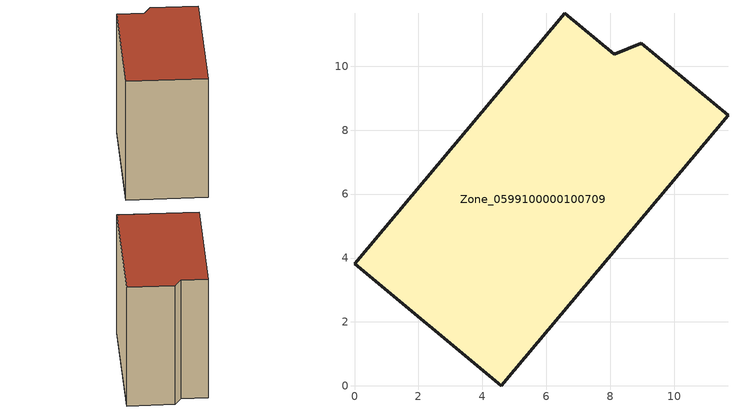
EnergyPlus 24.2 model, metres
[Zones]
Zone_0599100000100709
 floor ground (C_G): 4.6,0 0,3.82 6.58,11.66 8.12,10.38 8.97,10.72 11.68,8.47 z0
 wall outside (C_F): 8.97,10.72 8.12,10.38 6.58,11.66 0,3.82 4.6,0 11.68,8.47 8.97,10.72 z0:9.71
 roof outside (C_R): 4.6,0 11.68,8.47 8.97,10.72 8.12,10.38 6.58,11.66 0,3.82 z9.71
[BUILDING]
Pand.0599100000100709: North Axis=0; Terrain=City; Loads Convergence Tolerance Value=0.04; Temperature Convergence Tolerance Value=0.4; Solar Distribution=FullExterior; Maximum Number of Warmup Days=25; Minimum Number of Warmup Days=1
[Site:Location]
Rotterdam.The.Hague.AP_ZH_NLD Design_Conditions: Latitude=51.96; Longitude=4.45; Time Zone=1; Elevation=-4.5
[SITE:GROUNDTEMPERATURE:BUILDINGSURFACE]
18, 18, 18, 18, 18, 18, 18, 18, 18, 18, 18, 18
[MATERIAL] Thermal Absorptance=0.9; Solar Absorptance=0.7; Visible Absorptance=0.7
Name | Roughness | Thickness | Conductivity | Density | Specific Heat
G.TI.1946 | MediumSmooth | 0.15 | 1 | 540 | 1210
F.TI.1946 | Rough | 0.3 | 0.857143 | 1920 | 840
R.TI.1946 | MediumRough | 0.2 | 0.1 | 1500 | 1000
[CONSTRUCTION]
C_G: G.TI.1946
C_F: F.TI.1946
C_R: R.TI.1946
[ZONE]
Zone_0599100000100709: Type=1; Multiplier=1; Ceiling Height=Autocalculate; Volume=Autocalculate; Floor Area=autocalculate; Part of Total Floor Area=Yes
[ZONEINFILTRATION:DESIGNFLOWRATE]
Infil_Zone_0599100000100709: Zone or ZoneList or Space or SpaceList=Zone_0599100000100709; Schedule=AlwaysOn; Design Flow Rate Calculation Method=Flow/Area; Flow Rate per Floor Area=0.003; Constant Term Coefficient=1; Temperature Term Coefficient=0; Velocity Term Coefficient=0; Velocity Squared Term Coefficient=0
[HVACTEMPLATE:ZONE:IDEALLOADSAIRSYSTEM]
Zone_0599100000100709: Maximum Heating Supply Air Temperature=50; Minimum Cooling Supply Air Temperature=13; Maximum Heating Supply Air Humidity Ratio=0.0156; Minimum Cooling Supply Air Humidity Ratio=0.0077; Heating Limit=NoLimit; Cooling Limit=NoLimit; Dehumidification Control Type=ConstantSensibleHeatRatio; Cooling Sensible Heat Ratio=0.7; Dehumidification Setpoint=60; Humidification Control Type=None; Humidification Setpoint=30; Outdoor Air Method=None; Outdoor Air Flow Rate per Person=0.00944; Outdoor Air Flow Rate per Zone Floor Area=0; Outdoor Air Flow Rate per Zone=0; Demand Controlled Ventilation Type=None; Outdoor Air Economizer Type=NoEconomizer; Heat Recovery Type=None; Sensible Heat Recovery Effectiveness=0.7; Latent Heat Recovery Effectiveness=0.65
[ZONECONTROL:THERMOSTAT]
ThermostatControl_Zone_0599100000100709: Zone or ZoneList=Zone_0599100000100709; Control Type Schedule=DualSetpointControlType; Control 1=Thermostat_Zone_0599100000100709; Temperature Difference Between Cutout And Setpoint=0
[THERMOSTATSETPOINT:DUALSETPOINT]
Thermostat_Zone_0599100000100709: Heating Setpoint Temperature Schedule=HeatingSetpoint_Zone_0599100000100709; Cooling Setpoint Temperature Schedule=CoolingSetpoint_Zone_0599100000100709
[SCHEDULE:COMPACT]
HeatingSetpoint_Zone_0599100000100709: Through: 12/31, For: AllDays, Until: 24:00, 21
CoolingSetpoint_Zone_0599100000100709: Through: 12/31, For: AllDays, Until: 24:00, 24
DualSetpointControlType: Through: 12/31, For: AllDays, Until: 24:00, 4
AlwaysOn: Through: 12/31, For: AllDays, Until: 24:00, 1
